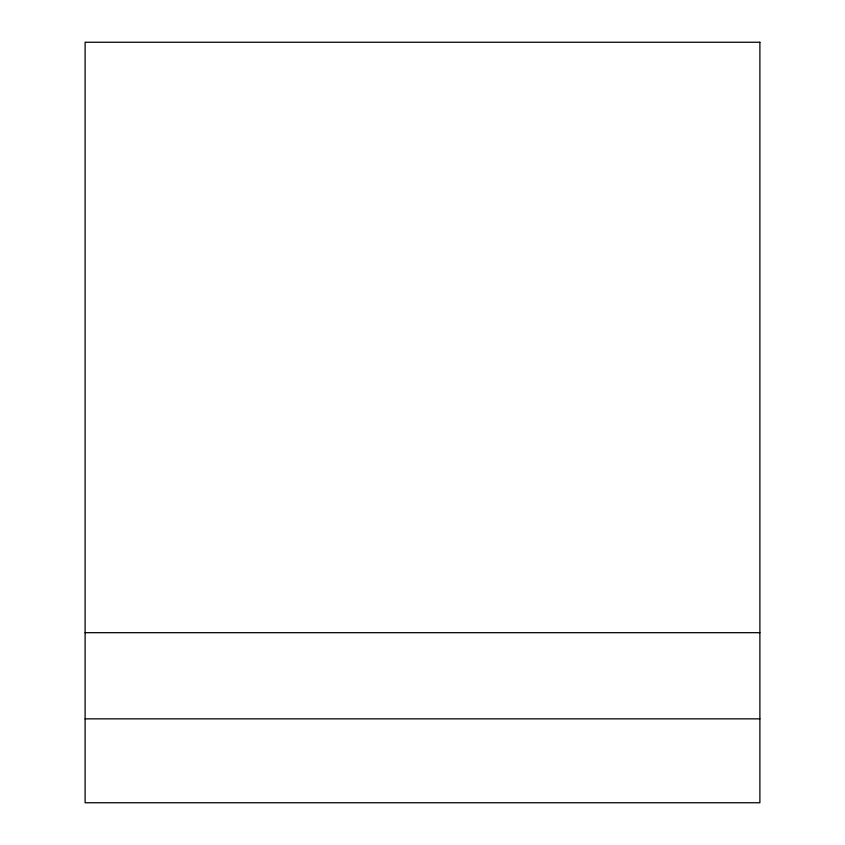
<?xml version="1.0" encoding="UTF-8"?>
<svg xmlns="http://www.w3.org/2000/svg" width="845" height="845" viewBox="0 0 845 845"><rect width="100%" height="100%" fill="white"/><g stroke="black" fill="none" stroke-linecap="round" stroke-linejoin="round"><path stroke-width="1.27" d="M85.113 632.683L759.887 632.683M85.113 718.852L759.887 718.852M759.887 42.25L85.113 42.25L85.113 802.75L759.887 802.75L759.887 42.25"/></g></svg>
